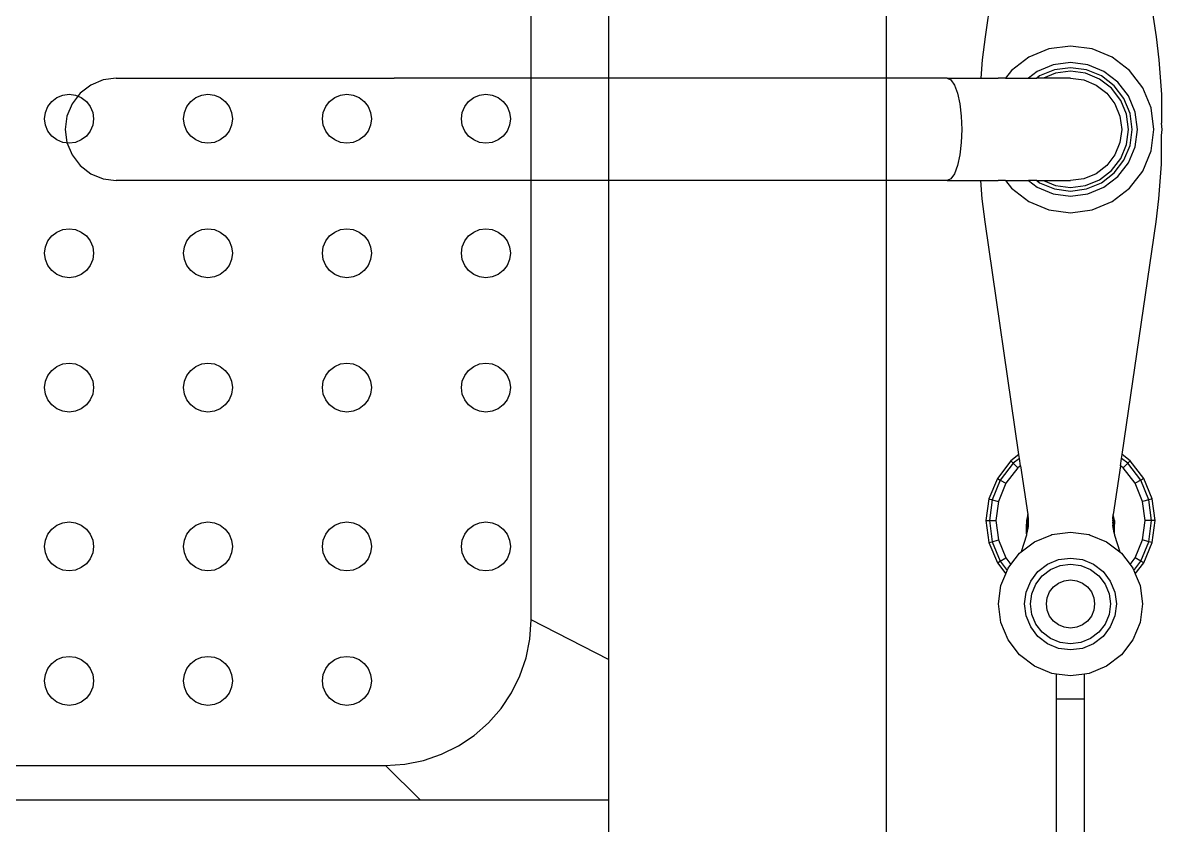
# Model space of a CAD drawing. Header units: millimetres. Extents: x 2562 to 7288, y 778 to 5635.
# Drawn here: x 5986.09 to 6010.69, y 1667.8 to 1685.13 of the extents above; entities that cross this region are included whole.
import ezdxf

# ---------------------------------------------------------------- set-up
doc = ezdxf.new("R2010")
doc.units = ezdxf.units.MM
doc.layers.add('0-gnl-gor3', color=252, linetype='Continuous')
doc.layers.add('2-tef-sabit', color=251, linetype='Continuous')

# ---------------------------------------------------------------- blocks, each defined once
blk = doc.blocks.new('A$C213163F4')
for p, q in [((0, 0), (-1.33, -0.18)), ((1.33, -0.18), (0, 0)), ((-70.23, -8.67), (-20, -1.34)), ((-20, -1.34), (-15, -0.76)), ((-15, -0.76), (-7.5, -0.18)), ((-4.66, -2.41), (-9, -4.21)), ((-7.5, -0.18), (-1.33, -0.18)), ((0, -1.8), (-4.66, -2.41)), ((4.66, -2.41), (0, -1.8)), ((7.5, -0.18), (1.33, -0.18)), ((9, -4.21), (4.66, -2.41)), ((15, -0.76), (7.5, -0.18)), ((20, -1.34), (15, -0.76)), ((70.23, -8.67), (20, -1.34)), ((79.78, -2.17), (75.38, -4)), ((84.5, -1.55), (79.78, -2.17)), ((79.78, -2.17), (79.97, -2.88)), ((84.5, -2.28), (79.97, -2.88)), ((89.22, -2.17), (84.5, -1.55)), ((84.5, -1.55), (84.5, -2.28)), ((89.04, -2.88), (84.5, -2.28)), ((84.5, -2.28), (84.5, -3.68)), ((89.22, -2.17), (89.04, -2.88)), ((93.63, -4), (89.22, -2.17)), ((-9, -4.21), (-12.73, -7.07)), ((12.73, -7.07), (9, -4.21)), ((75.38, -4), (71.6, -6.9)), ((75.74, -4.63), (72.11, -7.41)), ((75.38, -4), (75.74, -4.63)), ((79.97, -2.88), (75.74, -4.63)), ((75.74, -4.63), (76.44, -5.84)), ((80.33, -4.23), (76.44, -5.84)), ((79.97, -2.88), (80.33, -4.23)), ((84.5, -3.68), (80.33, -4.23)), ((88.67, -4.23), (84.5, -3.68)), ((89.04, -2.88), (88.67, -4.23)), ((92.56, -5.84), (88.67, -4.23)), ((93.26, -4.63), (89.04, -2.88)), ((93.26, -4.63), (92.56, -5.84)), ((93.63, -4), (93.26, -4.63)), ((95.23, -6.14), (93.26, -4.63)), ((96, -5.82), (93.63, -4)), ((96, -5.82), (98.48, -4.79)), ((98.48, -4.79), (102.5, -4.27)), ((102.5, -4.27), (106.52, -4.79)), ((106.52, -4.79), (110.27, -6.35)), ((-12.73, -7.07), (-15.59, -10.8)), ((-7.22, -7.3), (-10.21, -9.59)), ((-3.74, -5.86), (-7.22, -7.3)), ((-3.45, -6.94), (-6.66, -8.27)), ((0, -5.37), (-3.74, -5.86)), ((0, -6.49), (-3.45, -6.94)), ((0, -7.25), (-3.25, -7.68)), ((3.74, -5.86), (0, -5.37)), ((3.45, -6.94), (0, -6.49)), ((3.25, -7.68), (0, -7.25)), ((6.66, -8.27), (3.45, -6.94)), ((7.22, -7.3), (3.74, -5.86)), ((10.21, -9.59), (7.22, -7.3)), ((15.59, -10.8), (12.73, -7.07)), ((71.6, -6.9), (70.23, -8.67)), ((71.6, -6.9), (72.11, -7.41)), ((76.44, -5.84), (73.1, -8.4)), ((91.52, -8.82), (93.98, -6.93)), ((93.98, -6.93), (92.56, -5.84)), ((93.98, -6.93), (94.73, -6.35)), ((94.73, -6.35), (95.23, -6.14)), ((95.23, -6.14), (96, -5.82)), ((110.27, -6.35), (113.49, -8.82)), ((-10.21, -9.59), (-12.5, -12.58)), ((-6.66, -8.27), (-9.41, -10.39)), ((-6.27, -8.93), (-8.87, -10.93)), ((-3.25, -7.68), (-6.27, -8.93)), ((-5.53, -10.23), (-2.86, -9.12)), ((-2.86, -9.12), (0, -8.74)), ((0, -8.74), (2.86, -9.12)), ((2.86, -9.12), (5.53, -10.23)), ((6.27, -8.93), (3.25, -7.68)), ((8.87, -10.93), (6.27, -8.93)), ((9.41, -10.39), (6.66, -8.27)), ((12.5, -12.58), (10.21, -9.59)), ((71.05, -8.79), (70.23, -8.67)), ((72.11, -7.41), (71.05, -8.79)), ((72.63, -9.02), (71.05, -8.79)), ((72.11, -7.41), (73.1, -8.4)), ((73.1, -8.4), (72.63, -9.02)), ((72.63, -9.02), (83.16, -10.56)), ((87.6, -10.28), (91.25, -9.16)), ((89.05, -12.03), (91.25, -9.16)), ((91.25, -9.16), (91.52, -8.82)), ((113.49, -8.82), (115.95, -12.03)), ((-15.59, -10.8), (-17.39, -15.14)), ((-9.41, -10.39), (-11.53, -13.14)), ((-8.87, -10.93), (-10.87, -13.53)), ((-9.57, -14.27), (-7.82, -11.98)), ((-7.82, -11.98), (-5.53, -10.23)), ((5.53, -10.23), (7.82, -11.98)), ((7.82, -11.98), (9.57, -14.27)), ((10.87, -13.53), (8.87, -10.93)), ((11.53, -13.14), (9.41, -10.39)), ((17.39, -15.14), (15.59, -10.8)), ((84.5, -10.33), (83.16, -10.56)), ((83.26, -10.57), (83.16, -10.56)), ((84.5, -10.33), (83.26, -10.57)), ((83.38, -10.59), (83.26, -10.57)), ((85.25, -10.33), (83.38, -10.59)), ((83.53, -10.61), (83.38, -10.59)), ((85.51, -10.33), (83.53, -10.61)), ((83.7, -10.64), (83.53, -10.61)), ((85.82, -10.33), (83.7, -10.64)), ((83.95, -10.68), (83.7, -10.64)), ((86.16, -10.33), (83.95, -10.68)), ((83.95, -10.68), (84.36, -10.68)), ((84.4, -10.66), (84.36, -10.68)), ((86.54, -10.33), (84.4, -10.66)), ((84.4, -10.66), (84.83, -10.68)), ((84.5, -10.33), (85.25, -10.33)), ((84.88, -10.66), (84.83, -10.68)), ((84.83, -10.68), (85.51, -10.69)), ((86.96, -10.33), (84.88, -10.66)), ((85.51, -10.33), (85.25, -10.33)), ((85.82, -10.33), (85.51, -10.33)), ((85.57, -10.66), (85.51, -10.69)), ((85.51, -10.69), (85.77, -10.69)), ((87.12, -10.39), (85.57, -10.66)), ((85.77, -10.69), (87.12, -10.39)), ((86.16, -10.33), (85.82, -10.33)), ((86.54, -10.33), (86.16, -10.33)), ((86.96, -10.33), (86.54, -10.33)), ((87.35, -10.33), (86.96, -10.33)), ((87.35, -10.33), (87.12, -10.39)), ((87.42, -10.33), (87.35, -10.33)), ((87.42, -10.33), (87.6, -10.28)), ((87.6, -15.54), (89.05, -12.03)), ((95.49, -12.78), (97.54, -11.21)), ((97.54, -11.21), (99.93, -10.22)), ((98.19, -12.32), (100.27, -11.46)), ((99.93, -10.22), (102.5, -9.88)), ((100.27, -11.46), (102.5, -11.17)), ((102.5, -9.88), (105.07, -10.22)), ((102.5, -11.17), (104.74, -11.46)), ((104.74, -11.46), (106.82, -12.32)), ((105.07, -10.22), (107.46, -11.21)), ((107.46, -11.21), (109.52, -12.78)), ((115.95, -12.03), (117.51, -15.78)), ((-12.5, -12.58), (-13.94, -16.06)), ((-11.53, -13.14), (-12.86, -16.35)), ((-10.87, -13.53), (-12.12, -16.55)), ((-10.68, -16.94), (-9.57, -14.27)), ((9.57, -14.27), (10.68, -16.94)), ((12.12, -16.55), (10.87, -13.53)), ((12.86, -16.35), (11.53, -13.14)), ((13.94, -16.06), (12.5, -12.58)), ((93.91, -14.84), (95.49, -12.78)), ((95.03, -15.48), (96.4, -13.7)), ((96.4, -13.7), (98.19, -12.32)), ((101.15, -14.77), (102.5, -14.59)), ((102.5, -14.59), (103.85, -14.77)), ((106.82, -12.32), (108.6, -13.7)), ((108.6, -13.7), (109.98, -15.48)), ((109.52, -12.78), (111.09, -14.84)), ((-17.39, -15.14), (-18, -19.8)), ((-13.94, -16.06), (-14.43, -19.8)), ((-12.86, -16.35), (-13.31, -19.8)), ((-12.12, -16.55), (-12.55, -19.8)), ((-11.06, -19.8), (-10.68, -16.94)), ((10.68, -16.94), (11.06, -19.8)), ((12.55, -19.8), (12.12, -16.55)), ((13.31, -19.8), (12.86, -16.35)), ((14.43, -19.8), (13.94, -16.06)), ((18, -19.8), (17.39, -15.14)), ((86.97, -19.8), (87.5, -15.78)), ((87.5, -15.78), (87.6, -15.54)), ((92.92, -17.23), (93.91, -14.84)), ((94.16, -17.57), (95.03, -15.48)), ((97.47, -18.45), (97.99, -17.2)), ((97.99, -17.2), (98.82, -16.12)), ((98.82, -16.12), (99.9, -15.29)), ((99.9, -15.29), (101.15, -14.77)), ((103.85, -14.77), (105.1, -15.29)), ((105.1, -15.29), (106.18, -16.12)), ((106.18, -16.12), (107.01, -17.2)), ((107.01, -17.2), (107.53, -18.45)), ((109.98, -15.48), (110.84, -17.57)), ((111.09, -14.84), (112.08, -17.23)), ((117.51, -15.78), (117.64, -16.8)), ((117.64, -16.8), (118.04, -19.8)), ((123.04, -16.8), (117.64, -16.8)), ((123.04, -16.8), (123.04, -22.8)), ((179.04, -16.8), (123.04, -16.8)), ((92.58, -19.8), (92.92, -17.23)), ((93.87, -19.8), (94.16, -17.57)), ((97.29, -19.8), (97.47, -18.45)), ((107.53, -18.45), (107.71, -19.8)), ((110.84, -17.57), (111.13, -19.8)), ((112.08, -17.23), (112.42, -19.8)), ((-18, -19.8), (-17.39, -24.46)), ((-14.43, -19.8), (-13.94, -23.54)), ((-13.31, -19.8), (-12.86, -23.25)), ((-12.55, -19.8), (-12.12, -23.05)), ((-11.06, -19.8), (-11.06, -25.62)), ((11.06, -25.62), (11.06, -19.8)), ((12.12, -23.05), (12.55, -19.8)), ((12.86, -23.25), (13.31, -19.8)), ((13.94, -23.54), (14.43, -19.8)), ((17.39, -24.46), (18, -19.8)), ((87.5, -23.82), (86.97, -19.8)), ((92.92, -22.37), (92.58, -19.8)), ((94.16, -22.03), (93.87, -19.8)), ((95.03, -24.12), (94.16, -22.03)), ((97.47, -21.15), (97.29, -19.8)), ((97.99, -22.4), (97.47, -21.15)), ((107.53, -21.15), (107.01, -22.4)), ((107.71, -19.8), (107.53, -21.15)), ((110.84, -22.03), (109.98, -24.12)), ((111.13, -19.8), (110.84, -22.03)), ((112.42, -19.8), (112.08, -22.37)), ((118.04, -19.8), (117.64, -22.8)), ((-17.39, -24.46), (-15.59, -28.8)), ((-13.94, -23.54), (-12.5, -27.02)), ((-12.86, -23.25), (-11.53, -26.46)), ((-12.12, -23.05), (-11.06, -25.62)), ((11.06, -25.62), (12.12, -23.05)), ((11.53, -26.46), (12.86, -23.25)), ((12.5, -27.02), (13.94, -23.54)), ((15.59, -28.8), (17.39, -24.46)), ((87.6, -24.06), (87.5, -23.82)), ((89.05, -27.57), (87.6, -24.06)), ((93.91, -24.76), (92.92, -22.37)), ((96.4, -25.9), (95.03, -24.12)), ((98.82, -23.48), (97.99, -22.4)), ((99.9, -24.31), (98.82, -23.48)), ((101.15, -24.83), (99.9, -24.31)), ((105.1, -24.31), (103.85, -24.83)), ((106.18, -23.48), (105.1, -24.31)), ((107.01, -22.4), (106.18, -23.48)), ((109.98, -24.12), (108.6, -25.9)), ((112.08, -22.37), (111.09, -24.76)), ((117.51, -23.82), (115.95, -27.57)), ((117.64, -22.8), (117.51, -23.82)), ((123.04, -22.8), (117.64, -22.8)), ((179.04, -22.8), (123.04, -22.8)), ((-12.5, -27.02), (-11.06, -28.9)), ((-11.53, -26.46), (-11.06, -27.07)), ((-11.06, -25.62), (-11.06, -27.07)), ((11.06, -27.07), (11.06, -25.62)), ((11.06, -27.07), (11.53, -26.46)), ((11.06, -28.9), (12.5, -27.02)), ((95.49, -26.82), (93.91, -24.76)), ((97.54, -28.39), (95.49, -26.82)), ((98.19, -27.28), (96.4, -25.9)), ((102.5, -25.01), (101.15, -24.83)), ((103.85, -24.83), (102.5, -25.01)), ((108.6, -25.9), (106.82, -27.28)), ((109.52, -26.82), (107.46, -28.39)), ((111.09, -24.76), (109.52, -26.82)), ((-15.59, -28.8), (-12.73, -32.53)), ((-11.06, -28.9), (-11.06, -27.07)), ((-11.06, -33.81), (-11.06, -28.9)), ((11.06, -27.07), (11.06, -28.9)), ((11.06, -33.81), (11.06, -28.9)), ((12.73, -32.53), (15.59, -28.8)), ((72.63, -30.58), (83.16, -29.04)), ((83.26, -29.03), (83.16, -29.04)), ((83.16, -29.04), (84.5, -29.27)), ((83.38, -29.01), (83.26, -29.03)), ((83.26, -29.03), (84.5, -29.27)), ((83.53, -28.99), (83.38, -29.01)), ((83.38, -29.01), (85.25, -29.27)), ((83.7, -28.96), (83.53, -28.99)), ((83.53, -28.99), (85.51, -29.27)), ((83.95, -28.93), (83.7, -28.96)), ((83.7, -28.96), (85.82, -29.27)), ((83.95, -28.93), (84.36, -28.92)), ((83.95, -28.93), (86.16, -29.27)), ((84.36, -28.92), (84.4, -28.94)), ((84.4, -28.94), (84.83, -28.92)), ((84.4, -28.94), (86.54, -29.27)), ((84.5, -29.27), (85.25, -29.27)), ((84.83, -28.92), (84.88, -28.94)), ((84.88, -28.94), (86.96, -29.27)), ((84.88, -28.94), (85.57, -28.94)), ((85.51, -29.27), (85.25, -29.27)), ((85.51, -28.91), (85.57, -28.94)), ((85.82, -29.27), (85.51, -29.27)), ((85.57, -28.94), (85.77, -28.91)), ((85.57, -28.94), (87.12, -29.21)), ((85.77, -28.91), (87.12, -29.21)), ((86.16, -29.27), (85.82, -29.27)), ((86.54, -29.27), (86.16, -29.27)), ((86.96, -29.27), (86.54, -29.27)), ((87.35, -29.27), (86.96, -29.27)), ((87.12, -29.21), (87.35, -29.27)), ((87.35, -29.27), (87.42, -29.27)), ((87.42, -29.27), (87.6, -29.32)), ((87.6, -29.32), (91.25, -30.44)), ((91.25, -30.44), (89.05, -27.57)), ((99.93, -29.38), (97.54, -28.39)), ((100.27, -28.14), (98.19, -27.28)), ((102.5, -29.72), (99.93, -29.38)), ((102.5, -28.43), (100.27, -28.14)), ((104.74, -28.14), (102.5, -28.43)), ((105.07, -29.38), (102.5, -29.72)), ((106.82, -27.28), (104.74, -28.14)), ((107.46, -28.39), (105.07, -29.38)), ((115.95, -27.57), (113.49, -30.79)), ((-70.23, -30.93), (-20, -38.26)), ((70.23, -30.93), (20, -38.26)), ((71.05, -30.81), (70.23, -30.93)), ((70.23, -30.93), (71.6, -32.7)), ((72.63, -30.58), (71.05, -30.81)), ((71.05, -30.81), (72.11, -32.19)), ((72.11, -32.19), (73.1, -31.2)), ((72.63, -30.58), (73.1, -31.2)), ((73.1, -31.2), (76.44, -33.76)), ((91.52, -30.79), (91.25, -30.44)), ((93.98, -32.67), (91.52, -30.79)), ((113.49, -30.79), (110.27, -33.25)), ((-12.73, -32.53), (-11.06, -33.81)), ((-11.06, -33.81), (-11.06, -35.43)), ((11.06, -33.81), (12.73, -32.53)), ((11.06, -33.81), (11.06, -35.43)), ((71.6, -32.7), (72.11, -32.19)), ((71.6, -32.7), (75.38, -35.6)), ((72.11, -32.19), (75.74, -34.97)), ((75.74, -34.97), (76.44, -33.76)), ((76.44, -33.76), (80.33, -35.37)), ((88.67, -35.37), (92.56, -33.76)), ((92.56, -33.76), (93.98, -32.67)), ((93.26, -34.97), (92.56, -33.76)), ((93.26, -34.97), (95.23, -33.46)), ((93.63, -35.6), (96, -33.78)), ((94.73, -33.25), (93.98, -32.67)), ((95.23, -33.46), (94.73, -33.25)), ((96, -33.78), (95.23, -33.46)), ((98.48, -34.81), (96, -33.78)), ((110.27, -33.25), (106.52, -34.81)), ((-11.06, -39.15), (-11.06, -35.43)), ((11.06, -39.15), (11.06, -35.43)), ((75.38, -35.6), (75.74, -34.97)), ((75.38, -35.6), (79.78, -37.43)), ((75.74, -34.97), (79.97, -36.72)), ((79.78, -37.43), (79.97, -36.72)), ((79.97, -36.72), (80.33, -35.37)), ((79.97, -36.72), (84.5, -37.32)), ((80.33, -35.37), (84.5, -35.92)), ((84.5, -35.92), (88.67, -35.37)), ((84.5, -37.32), (84.5, -35.92)), ((84.5, -37.32), (89.04, -36.72)), ((89.04, -36.72), (88.67, -35.37)), ((89.04, -36.72), (93.26, -34.97)), ((89.22, -37.43), (89.04, -36.72)), ((89.22, -37.43), (93.63, -35.6)), ((93.63, -35.6), (93.26, -34.97)), ((102.5, -35.34), (98.48, -34.81)), ((106.52, -34.81), (102.5, -35.34)), ((-20, -38.26), (-15, -38.84)), ((-15, -38.84), (-11.06, -39.15)), ((-11.06, -46.44), (-11.06, -39.15)), ((15, -38.84), (11.06, -39.15)), ((11.06, -46.44), (11.06, -39.15)), ((20, -38.26), (15, -38.84)), ((79.78, -37.43), (84.5, -38.05)), ((84.5, -38.05), (84.5, -37.32)), ((84.5, -38.05), (89.22, -37.43)), ((-9.57, -44.87), (-7.82, -44.22)), ((-7.82, -44.22), (-5.53, -43.72)), ((-5.53, -43.72), (-2.86, -43.41)), ((-2.86, -43.41), (0, -43.3)), ((0, -43.3), (2.86, -43.41)), ((2.86, -43.41), (5.53, -43.72)), ((5.53, -43.72), (7.82, -44.22)), ((7.82, -44.22), (9.57, -44.87)), ((-11.06, -46.44), (-10.68, -45.63)), ((-11.06, -46.44), (-11.06, -165.84)), ((-10.68, -45.63), (-9.57, -44.87)), ((9.57, -44.87), (10.68, -45.63)), ((10.68, -45.63), (11.06, -46.44)), ((11.06, -46.44), (11.06, -165.84)), ((-11.06, -225.84), (-11.06, -165.84)), ((11.06, -165.84), (11.06, -225.84)), ((-11.06, -225.84), (-10.68, -228.69)), ((10.68, -228.69), (11.06, -225.84)), ((-10.68, -228.69), (-9.57, -231.36)), ((9.57, -231.36), (10.68, -228.69)), ((-9.57, -231.36), (-7.82, -233.64)), ((-7.82, -233.64), (-5.53, -235.39)), ((5.53, -235.39), (7.82, -233.64)), ((7.82, -233.64), (9.57, -231.36)), ((-5.53, -235.39), (-2.86, -236.5)), ((2.86, -236.5), (5.53, -235.39)), ((-2.86, -236.5), (0, -236.87)), ((0, -236.87), (2.86, -236.5))]:
    blk.add_line(p, q)
blk = doc.blocks.new('sink plan')
at = {"layer": '0-gnl-gor3'}
for p, q in [((70185.92, 17466.88), (69776.11, 17466.88)), ((69836.11, 17406.88), (69776.11, 17406.88)), ((69836.11, 17366.22), (69836.11, 17406.88)), ((69866.41, 17406.88), (69836.11, 17406.88)), ((69866.41, 17406.88), (69874.96, 17390.18)), ((70095.86, 17406.88), (69866.41, 17406.88)), ((69866.8, 17389.11), (69870.82, 17389.91)), ((69870.82, 17389.91), (69874.96, 17390.18)), ((69874.96, 17390.18), (70087.3, 17390.18)), ((69859.24, 17385.98), (69862.91, 17387.79)), ((69862.91, 17387.79), (69866.8, 17389.11)), ((69855.83, 17383.7), (69859.24, 17385.98)), ((69888.2, 17385.02), (69887.1, 17384.18)), ((69889.47, 17385.55), (69888.2, 17385.02)), ((69890.84, 17385.73), (69889.47, 17385.55)), ((69892.21, 17385.55), (69890.84, 17385.73)), ((69893.49, 17385.02), (69892.21, 17385.55)), ((69894.58, 17384.18), (69893.49, 17385.02)), ((69922.49, 17385.02), (69921.39, 17384.18)), ((69923.76, 17385.55), (69922.49, 17385.02)), ((69925.13, 17385.73), (69923.76, 17385.55)), ((69926.5, 17385.55), (69925.13, 17385.73)), ((69927.78, 17385.02), (69926.5, 17385.55)), ((69928.87, 17384.18), (69927.78, 17385.02)), ((69951.52, 17385.02), (69950.43, 17384.18)), ((69952.8, 17385.55), (69951.52, 17385.02)), ((69954.16, 17385.73), (69952.8, 17385.55)), ((69955.53, 17385.55), (69954.16, 17385.73)), ((69956.81, 17385.02), (69955.53, 17385.55)), ((69957.9, 17384.18), (69956.81, 17385.02)), ((69980.55, 17385.02), (69979.46, 17384.18)), ((69981.83, 17385.55), (69980.55, 17385.02)), ((69983.2, 17385.73), (69981.83, 17385.55)), ((69984.57, 17385.55), (69983.2, 17385.73)), ((69985.84, 17385.02), (69984.57, 17385.55)), ((69986.94, 17384.18), (69985.84, 17385.02)), ((69852.75, 17380.99), (69855.83, 17383.7)), ((69886.26, 17383.08), (69885.73, 17381.81)), ((69887.1, 17384.18), (69886.26, 17383.08)), ((69895.42, 17383.08), (69894.58, 17384.18)), ((69895.95, 17381.81), (69895.42, 17383.08)), ((69920.55, 17383.08), (69920.02, 17381.81)), ((69921.39, 17384.18), (69920.55, 17383.08)), ((69929.71, 17383.08), (69928.87, 17384.18)), ((69930.24, 17381.81), (69929.71, 17383.08)), ((69949.58, 17383.08), (69949.06, 17381.81)), ((69950.43, 17384.18), (69949.58, 17383.08)), ((69958.74, 17383.08), (69957.9, 17384.18)), ((69959.27, 17381.81), (69958.74, 17383.08)), ((69978.62, 17383.08), (69978.09, 17381.81)), ((69979.46, 17384.18), (69978.62, 17383.08)), ((69987.78, 17383.08), (69986.94, 17384.18)), ((69988.31, 17381.81), (69987.78, 17383.08)), ((69850.04, 17377.91), (69852.75, 17380.99)), ((69885.73, 17381.81), (69885.55, 17380.44)), ((69885.55, 17380.44), (69885.73, 17379.07)), ((69896.13, 17380.44), (69895.95, 17381.81)), ((69895.95, 17379.07), (69896.13, 17380.44)), ((69920.02, 17381.81), (69919.84, 17380.44)), ((69919.84, 17380.44), (69920.02, 17379.07)), ((69930.42, 17380.44), (69930.24, 17381.81)), ((69930.24, 17379.07), (69930.42, 17380.44)), ((69949.06, 17381.81), (69948.88, 17380.44)), ((69948.88, 17380.44), (69949.06, 17379.07)), ((69959.45, 17380.44), (69959.27, 17381.81)), ((69959.27, 17379.07), (69959.45, 17380.44)), ((69978.09, 17381.81), (69977.91, 17380.44)), ((69977.91, 17380.44), (69978.09, 17379.07)), ((69988.49, 17380.44), (69988.31, 17381.81)), ((69988.31, 17379.07), (69988.49, 17380.44)), ((69847.76, 17374.5), (69850.04, 17377.91)), ((69885.73, 17379.07), (69886.26, 17377.8)), ((69886.26, 17377.8), (69887.1, 17376.7)), ((69894.58, 17376.7), (69895.42, 17377.8)), ((69895.42, 17377.8), (69895.95, 17379.07)), ((69920.02, 17379.07), (69920.55, 17377.8)), ((69920.55, 17377.8), (69921.39, 17376.7)), ((69928.87, 17376.7), (69929.71, 17377.8)), ((69929.71, 17377.8), (69930.24, 17379.07)), ((69949.06, 17379.07), (69949.58, 17377.8)), ((69949.58, 17377.8), (69950.43, 17376.7)), ((69957.9, 17376.7), (69958.74, 17377.8)), ((69958.74, 17377.8), (69959.27, 17379.07)), ((69978.09, 17379.07), (69978.62, 17377.8)), ((69978.62, 17377.8), (69979.46, 17376.7)), ((69986.94, 17376.7), (69987.78, 17377.8)), ((69987.78, 17377.8), (69988.31, 17379.07)), ((69887.1, 17376.7), (69888.2, 17375.86)), ((69888.2, 17375.86), (69889.47, 17375.33)), ((69889.47, 17375.33), (69890.84, 17375.15)), ((69890.84, 17375.15), (69892.21, 17375.33)), ((69892.21, 17375.33), (69893.49, 17375.86)), ((69893.49, 17375.86), (69894.58, 17376.7)), ((69921.39, 17376.7), (69922.49, 17375.86)), ((69922.49, 17375.86), (69923.76, 17375.33)), ((69923.76, 17375.33), (69925.13, 17375.15)), ((69925.13, 17375.15), (69926.5, 17375.33)), ((69926.5, 17375.33), (69927.78, 17375.86)), ((69927.78, 17375.86), (69928.87, 17376.7)), ((69950.43, 17376.7), (69951.52, 17375.86)), ((69951.52, 17375.86), (69952.8, 17375.33)), ((69952.8, 17375.33), (69954.16, 17375.15)), ((69954.16, 17375.15), (69955.53, 17375.33)), ((69955.53, 17375.33), (69956.81, 17375.86)), ((69956.81, 17375.86), (69957.9, 17376.7)), ((69979.46, 17376.7), (69980.55, 17375.86)), ((69980.55, 17375.86), (69981.83, 17375.33)), ((69981.83, 17375.33), (69983.2, 17375.15)), ((69983.2, 17375.15), (69984.57, 17375.33)), ((69984.57, 17375.33), (69985.84, 17375.86)), ((69985.84, 17375.86), (69986.94, 17376.7)), ((69845.95, 17370.82), (69847.76, 17374.5)), ((69844.63, 17366.94), (69845.95, 17370.82)), ((69836.11, 17366.22), (69843.56, 17358.77)), ((69836.11, 17157.08), (69836.11, 17366.22)), ((69843.83, 17362.92), (69844.63, 17366.94)), ((69843.56, 17358.77), (69843.83, 17362.92)), ((69843.56, 17164.52), (69843.56, 17358.77)), ((69860.44, 17355.55), (69859.17, 17355.02)), ((69861.81, 17355.73), (69860.44, 17355.55)), ((69863.18, 17355.55), (69861.81, 17355.73)), ((69864.45, 17355.02), (69863.18, 17355.55)), ((69889.47, 17355.55), (69888.2, 17355.02)), ((69890.84, 17355.73), (69889.47, 17355.55)), ((69892.21, 17355.55), (69890.84, 17355.73)), ((69893.49, 17355.02), (69892.21, 17355.55)), ((69923.76, 17355.55), (69922.49, 17355.02)), ((69925.13, 17355.73), (69923.76, 17355.55)), ((69926.5, 17355.55), (69925.13, 17355.73)), ((69927.78, 17355.02), (69926.5, 17355.55)), ((69952.8, 17355.55), (69951.52, 17355.02)), ((69954.16, 17355.73), (69952.8, 17355.55)), ((69955.53, 17355.55), (69954.16, 17355.73)), ((69956.81, 17355.02), (69955.53, 17355.55)), ((69981.83, 17355.55), (69980.55, 17355.02)), ((69983.2, 17355.73), (69981.83, 17355.55)), ((69984.57, 17355.55), (69983.2, 17355.73)), ((69985.84, 17355.02), (69984.57, 17355.55)), ((69857.23, 17353.08), (69856.7, 17351.81)), ((69858.07, 17354.18), (69857.23, 17353.08)), ((69859.17, 17355.02), (69858.07, 17354.18)), ((69865.55, 17354.18), (69864.45, 17355.02)), ((69866.39, 17353.08), (69865.55, 17354.18)), ((69866.92, 17351.81), (69866.39, 17353.08)), ((69886.26, 17353.08), (69885.73, 17351.81)), ((69887.1, 17354.18), (69886.26, 17353.08)), ((69888.2, 17355.02), (69887.1, 17354.18)), ((69894.58, 17354.18), (69893.49, 17355.02)), ((69895.42, 17353.08), (69894.58, 17354.18)), ((69895.95, 17351.81), (69895.42, 17353.08)), ((69920.55, 17353.08), (69920.02, 17351.81)), ((69921.39, 17354.18), (69920.55, 17353.08)), ((69922.49, 17355.02), (69921.39, 17354.18)), ((69928.87, 17354.18), (69927.78, 17355.02)), ((69929.71, 17353.08), (69928.87, 17354.18)), ((69930.24, 17351.81), (69929.71, 17353.08)), ((69949.58, 17353.08), (69949.06, 17351.81)), ((69950.43, 17354.18), (69949.58, 17353.08)), ((69951.52, 17355.02), (69950.43, 17354.18)), ((69957.9, 17354.18), (69956.81, 17355.02)), ((69958.74, 17353.08), (69957.9, 17354.18)), ((69959.27, 17351.81), (69958.74, 17353.08)), ((69978.62, 17353.08), (69978.09, 17351.81)), ((69979.46, 17354.18), (69978.62, 17353.08)), ((69980.55, 17355.02), (69979.46, 17354.18)), ((69986.94, 17354.18), (69985.84, 17355.02)), ((69987.78, 17353.08), (69986.94, 17354.18)), ((69988.31, 17351.81), (69987.78, 17353.08)), ((69856.7, 17351.81), (69856.52, 17350.44)), ((69856.52, 17350.44), (69856.7, 17349.07)), ((69867.1, 17350.44), (69866.92, 17351.81)), ((69866.92, 17349.07), (69867.1, 17350.44)), ((69885.73, 17351.81), (69885.55, 17350.44)), ((69885.55, 17350.44), (69885.73, 17349.07)), ((69896.13, 17350.44), (69895.95, 17351.81)), ((69895.95, 17349.07), (69896.13, 17350.44)), ((69920.02, 17351.81), (69919.84, 17350.44)), ((69919.84, 17350.44), (69920.02, 17349.07)), ((69930.42, 17350.44), (69930.24, 17351.81)), ((69930.24, 17349.07), (69930.42, 17350.44)), ((69949.06, 17351.81), (69948.88, 17350.44)), ((69948.88, 17350.44), (69949.06, 17349.07)), ((69959.45, 17350.44), (69959.27, 17351.81)), ((69959.27, 17349.07), (69959.45, 17350.44)), ((69978.09, 17351.81), (69977.91, 17350.44)), ((69977.91, 17350.44), (69978.09, 17349.07)), ((69988.49, 17350.44), (69988.31, 17351.81)), ((69988.31, 17349.07), (69988.49, 17350.44)), ((69856.7, 17349.07), (69857.23, 17347.79)), ((69857.23, 17347.79), (69858.07, 17346.7)), ((69865.55, 17346.7), (69866.39, 17347.79)), ((69866.39, 17347.79), (69866.92, 17349.07)), ((69885.73, 17349.07), (69886.26, 17347.79)), ((69886.26, 17347.79), (69887.1, 17346.7)), ((69894.58, 17346.7), (69895.42, 17347.79)), ((69895.42, 17347.79), (69895.95, 17349.07)), ((69920.02, 17349.07), (69920.55, 17347.79)), ((69920.55, 17347.79), (69921.39, 17346.7)), ((69928.87, 17346.7), (69929.71, 17347.79)), ((69929.71, 17347.79), (69930.24, 17349.07)), ((69949.06, 17349.07), (69949.58, 17347.79)), ((69949.58, 17347.79), (69950.43, 17346.7)), ((69957.9, 17346.7), (69958.74, 17347.79)), ((69958.74, 17347.79), (69959.27, 17349.07)), ((69978.09, 17349.07), (69978.62, 17347.79)), ((69978.62, 17347.79), (69979.46, 17346.7)), ((69986.94, 17346.7), (69987.78, 17347.79)), ((69987.78, 17347.79), (69988.31, 17349.07)), ((69858.07, 17346.7), (69859.17, 17345.86)), ((69859.17, 17345.86), (69860.44, 17345.33)), ((69860.44, 17345.33), (69861.81, 17345.15)), ((69861.81, 17345.15), (69863.18, 17345.33)), ((69863.18, 17345.33), (69864.45, 17345.86)), ((69864.45, 17345.86), (69865.55, 17346.7)), ((69887.1, 17346.7), (69888.2, 17345.86)), ((69888.2, 17345.86), (69889.47, 17345.33)), ((69889.47, 17345.33), (69890.84, 17345.15)), ((69890.84, 17345.15), (69892.21, 17345.33)), ((69892.21, 17345.33), (69893.49, 17345.86)), ((69893.49, 17345.86), (69894.58, 17346.7)), ((69921.39, 17346.7), (69922.49, 17345.86)), ((69922.49, 17345.86), (69923.76, 17345.33)), ((69923.76, 17345.33), (69925.13, 17345.15)), ((69925.13, 17345.15), (69926.5, 17345.33)), ((69926.5, 17345.33), (69927.78, 17345.86)), ((69927.78, 17345.86), (69928.87, 17346.7)), ((69950.43, 17346.7), (69951.52, 17345.86)), ((69951.52, 17345.86), (69952.8, 17345.33)), ((69952.8, 17345.33), (69954.16, 17345.15)), ((69954.16, 17345.15), (69955.53, 17345.33)), ((69955.53, 17345.33), (69956.81, 17345.86)), ((69956.81, 17345.86), (69957.9, 17346.7)), ((69979.46, 17346.7), (69980.55, 17345.86)), ((69980.55, 17345.86), (69981.83, 17345.33)), ((69981.83, 17345.33), (69983.2, 17345.15)), ((69983.2, 17345.15), (69984.57, 17345.33)), ((69984.57, 17345.33), (69985.84, 17345.86)), ((69985.84, 17345.86), (69986.94, 17346.7)), ((69861.81, 17325.72), (69860.44, 17325.54)), ((69863.18, 17325.54), (69861.81, 17325.72)), ((69890.84, 17325.72), (69889.47, 17325.54)), ((69892.21, 17325.54), (69890.84, 17325.72)), ((69925.13, 17325.72), (69923.76, 17325.54)), ((69926.5, 17325.54), (69925.13, 17325.72)), ((69954.16, 17325.72), (69952.8, 17325.54)), ((69955.53, 17325.54), (69954.16, 17325.72)), ((69983.2, 17325.72), (69981.83, 17325.54)), ((69984.57, 17325.54), (69983.2, 17325.72)), ((69858.07, 17324.17), (69857.23, 17323.08)), ((69859.17, 17325.01), (69858.07, 17324.17)), ((69860.44, 17325.54), (69859.17, 17325.01)), ((69864.45, 17325.01), (69863.18, 17325.54)), ((69865.55, 17324.17), (69864.45, 17325.01)), ((69866.39, 17323.08), (69865.55, 17324.17)), ((69887.1, 17324.17), (69886.26, 17323.08)), ((69888.2, 17325.01), (69887.1, 17324.17)), ((69889.47, 17325.54), (69888.2, 17325.01)), ((69893.49, 17325.01), (69892.21, 17325.54)), ((69894.58, 17324.17), (69893.49, 17325.01)), ((69895.42, 17323.08), (69894.58, 17324.17)), ((69921.39, 17324.17), (69920.55, 17323.08)), ((69922.49, 17325.01), (69921.39, 17324.17)), ((69923.76, 17325.54), (69922.49, 17325.01)), ((69927.78, 17325.01), (69926.5, 17325.54)), ((69928.87, 17324.17), (69927.78, 17325.01)), ((69929.71, 17323.08), (69928.87, 17324.17)), ((69950.43, 17324.17), (69949.58, 17323.08)), ((69951.52, 17325.01), (69950.43, 17324.17)), ((69952.8, 17325.54), (69951.52, 17325.01)), ((69956.81, 17325.01), (69955.53, 17325.54)), ((69957.9, 17324.17), (69956.81, 17325.01)), ((69958.74, 17323.08), (69957.9, 17324.17)), ((69979.46, 17324.17), (69978.62, 17323.08)), ((69980.55, 17325.01), (69979.46, 17324.17)), ((69981.83, 17325.54), (69980.55, 17325.01)), ((69985.84, 17325.01), (69984.57, 17325.54)), ((69986.94, 17324.17), (69985.84, 17325.01)), ((69987.78, 17323.08), (69986.94, 17324.17)), ((69856.7, 17321.8), (69856.52, 17320.43)), ((69857.23, 17323.08), (69856.7, 17321.8)), ((69866.92, 17321.8), (69866.39, 17323.08)), ((69867.1, 17320.43), (69866.92, 17321.8)), ((69885.73, 17321.8), (69885.55, 17320.43)), ((69886.26, 17323.08), (69885.73, 17321.8)), ((69895.95, 17321.8), (69895.42, 17323.08)), ((69896.13, 17320.43), (69895.95, 17321.8)), ((69920.02, 17321.8), (69919.84, 17320.43)), ((69920.55, 17323.08), (69920.02, 17321.8)), ((69930.24, 17321.8), (69929.71, 17323.08)), ((69930.42, 17320.43), (69930.24, 17321.8)), ((69949.06, 17321.8), (69948.88, 17320.43)), ((69949.58, 17323.08), (69949.06, 17321.8)), ((69959.27, 17321.8), (69958.74, 17323.08)), ((69959.45, 17320.43), (69959.27, 17321.8)), ((69978.09, 17321.8), (69977.91, 17320.43)), ((69978.62, 17323.08), (69978.09, 17321.8)), ((69988.31, 17321.8), (69987.78, 17323.08)), ((69988.49, 17320.43), (69988.31, 17321.8)), ((69856.52, 17320.43), (69856.7, 17319.07)), ((69856.7, 17319.07), (69857.23, 17317.79)), ((69866.39, 17317.79), (69866.92, 17319.07)), ((69866.92, 17319.07), (69867.1, 17320.43)), ((69885.55, 17320.43), (69885.73, 17319.07)), ((69885.73, 17319.07), (69886.26, 17317.79)), ((69895.42, 17317.79), (69895.95, 17319.07)), ((69895.95, 17319.07), (69896.13, 17320.43)), ((69919.84, 17320.43), (69920.02, 17319.07)), ((69920.02, 17319.07), (69920.55, 17317.79)), ((69929.71, 17317.79), (69930.24, 17319.07)), ((69930.24, 17319.07), (69930.42, 17320.43)), ((69948.88, 17320.43), (69949.06, 17319.07)), ((69949.06, 17319.07), (69949.58, 17317.79)), ((69958.74, 17317.79), (69959.27, 17319.07)), ((69959.27, 17319.07), (69959.45, 17320.43)), ((69977.91, 17320.43), (69978.09, 17319.07)), ((69978.09, 17319.07), (69978.62, 17317.79)), ((69987.78, 17317.79), (69988.31, 17319.07)), ((69988.31, 17319.07), (69988.49, 17320.43)), ((69857.23, 17317.79), (69858.07, 17316.69)), ((69858.07, 17316.69), (69859.17, 17315.85)), ((69859.17, 17315.85), (69860.44, 17315.33)), ((69863.18, 17315.33), (69864.45, 17315.85)), ((69864.45, 17315.85), (69865.55, 17316.69)), ((69865.55, 17316.69), (69866.39, 17317.79)), ((69886.26, 17317.79), (69887.1, 17316.69)), ((69887.1, 17316.69), (69888.2, 17315.85)), ((69888.2, 17315.85), (69889.47, 17315.33)), ((69892.21, 17315.33), (69893.49, 17315.85)), ((69893.49, 17315.85), (69894.58, 17316.69)), ((69894.58, 17316.69), (69895.42, 17317.79)), ((69920.55, 17317.79), (69921.39, 17316.69)), ((69921.39, 17316.69), (69922.49, 17315.85)), ((69922.49, 17315.85), (69923.76, 17315.33)), ((69926.5, 17315.33), (69927.78, 17315.85)), ((69927.78, 17315.85), (69928.87, 17316.69)), ((69928.87, 17316.69), (69929.71, 17317.79)), ((69949.58, 17317.79), (69950.43, 17316.69)), ((69950.43, 17316.69), (69951.52, 17315.85)), ((69951.52, 17315.85), (69952.8, 17315.33)), ((69955.53, 17315.33), (69956.81, 17315.85)), ((69956.81, 17315.85), (69957.9, 17316.69)), ((69957.9, 17316.69), (69958.74, 17317.79)), ((69978.62, 17317.79), (69979.46, 17316.69)), ((69979.46, 17316.69), (69980.55, 17315.85)), ((69980.55, 17315.85), (69981.83, 17315.33)), ((69984.57, 17315.33), (69985.84, 17315.85)), ((69985.84, 17315.85), (69986.94, 17316.69)), ((69986.94, 17316.69), (69987.78, 17317.79)), ((69860.44, 17315.33), (69861.81, 17315.15)), ((69861.81, 17315.15), (69863.18, 17315.33)), ((69889.47, 17315.33), (69890.84, 17315.15)), ((69890.84, 17315.15), (69892.21, 17315.33)), ((69923.76, 17315.33), (69925.13, 17315.15)), ((69925.13, 17315.15), (69926.5, 17315.33)), ((69952.8, 17315.33), (69954.16, 17315.15)), ((69954.16, 17315.15), (69955.53, 17315.33)), ((69981.83, 17315.33), (69983.2, 17315.15)), ((69983.2, 17315.15), (69984.57, 17315.33)), ((69858.07, 17294.17), (69857.23, 17293.08)), ((69859.17, 17295.01), (69858.07, 17294.17)), ((69860.44, 17295.54), (69859.17, 17295.01)), ((69861.81, 17295.72), (69860.44, 17295.54)), ((69863.18, 17295.54), (69861.81, 17295.72)), ((69864.45, 17295.01), (69863.18, 17295.54)), ((69865.55, 17294.17), (69864.45, 17295.01)), ((69866.39, 17293.08), (69865.55, 17294.17)), ((69887.1, 17294.17), (69886.26, 17293.08)), ((69888.2, 17295.01), (69887.1, 17294.17)), ((69889.47, 17295.54), (69888.2, 17295.01)), ((69890.84, 17295.72), (69889.47, 17295.54)), ((69892.21, 17295.54), (69890.84, 17295.72)), ((69893.49, 17295.01), (69892.21, 17295.54)), ((69894.58, 17294.17), (69893.49, 17295.01)), ((69895.42, 17293.08), (69894.58, 17294.17)), ((69921.39, 17294.17), (69920.55, 17293.08)), ((69922.49, 17295.01), (69921.39, 17294.17)), ((69923.76, 17295.54), (69922.49, 17295.01)), ((69925.13, 17295.72), (69923.76, 17295.54)), ((69926.5, 17295.54), (69925.13, 17295.72)), ((69927.78, 17295.01), (69926.5, 17295.54)), ((69928.87, 17294.17), (69927.78, 17295.01)), ((69929.71, 17293.08), (69928.87, 17294.17)), ((69950.43, 17294.17), (69949.58, 17293.08)), ((69951.52, 17295.01), (69950.43, 17294.17)), ((69952.8, 17295.54), (69951.52, 17295.01)), ((69954.16, 17295.72), (69952.8, 17295.54)), ((69955.53, 17295.54), (69954.16, 17295.72)), ((69956.81, 17295.01), (69955.53, 17295.54)), ((69957.9, 17294.17), (69956.81, 17295.01)), ((69958.74, 17293.08), (69957.9, 17294.17)), ((69979.46, 17294.17), (69978.62, 17293.08)), ((69980.55, 17295.01), (69979.46, 17294.17)), ((69981.83, 17295.54), (69980.55, 17295.01)), ((69983.2, 17295.72), (69981.83, 17295.54)), ((69984.57, 17295.54), (69983.2, 17295.72)), ((69985.84, 17295.01), (69984.57, 17295.54)), ((69986.94, 17294.17), (69985.84, 17295.01)), ((69987.78, 17293.08), (69986.94, 17294.17)), ((69856.7, 17291.8), (69856.52, 17290.43)), ((69857.23, 17293.08), (69856.7, 17291.8)), ((69866.92, 17291.8), (69866.39, 17293.08)), ((69867.1, 17290.43), (69866.92, 17291.8)), ((69885.73, 17291.8), (69885.55, 17290.43)), ((69886.26, 17293.08), (69885.73, 17291.8)), ((69895.95, 17291.8), (69895.42, 17293.08)), ((69896.13, 17290.43), (69895.95, 17291.8)), ((69920.02, 17291.8), (69919.84, 17290.43)), ((69920.55, 17293.08), (69920.02, 17291.8)), ((69930.24, 17291.8), (69929.71, 17293.08)), ((69930.42, 17290.43), (69930.24, 17291.8)), ((69949.06, 17291.8), (69948.88, 17290.43)), ((69949.58, 17293.08), (69949.06, 17291.8)), ((69959.27, 17291.8), (69958.74, 17293.08)), ((69959.45, 17290.43), (69959.27, 17291.8)), ((69978.09, 17291.8), (69977.91, 17290.43)), ((69978.62, 17293.08), (69978.09, 17291.8)), ((69988.31, 17291.8), (69987.78, 17293.08)), ((69988.49, 17290.43), (69988.31, 17291.8)), ((69856.52, 17290.43), (69856.7, 17289.06)), ((69856.7, 17289.06), (69857.23, 17287.79)), ((69866.39, 17287.79), (69866.92, 17289.06)), ((69866.92, 17289.06), (69867.1, 17290.43)), ((69885.55, 17290.43), (69885.73, 17289.06)), ((69885.73, 17289.06), (69886.26, 17287.79)), ((69895.42, 17287.79), (69895.95, 17289.06)), ((69895.95, 17289.06), (69896.13, 17290.43)), ((69919.84, 17290.43), (69920.02, 17289.06)), ((69920.02, 17289.06), (69920.55, 17287.79)), ((69929.71, 17287.79), (69930.24, 17289.06)), ((69930.24, 17289.06), (69930.42, 17290.43)), ((69948.88, 17290.43), (69949.06, 17289.06)), ((69949.06, 17289.06), (69949.58, 17287.79)), ((69958.74, 17287.79), (69959.27, 17289.06)), ((69959.27, 17289.06), (69959.45, 17290.43)), ((69977.91, 17290.43), (69978.09, 17289.06)), ((69978.09, 17289.06), (69978.62, 17287.79)), ((69987.78, 17287.79), (69988.31, 17289.06)), ((69988.31, 17289.06), (69988.49, 17290.43)), ((69857.23, 17287.79), (69858.07, 17286.69)), ((69858.07, 17286.69), (69859.17, 17285.85)), ((69864.45, 17285.85), (69865.55, 17286.69)), ((69865.55, 17286.69), (69866.39, 17287.79)), ((69886.26, 17287.79), (69887.1, 17286.69)), ((69887.1, 17286.69), (69888.2, 17285.85)), ((69893.49, 17285.85), (69894.58, 17286.69)), ((69894.58, 17286.69), (69895.42, 17287.79)), ((69920.55, 17287.79), (69921.39, 17286.69)), ((69921.39, 17286.69), (69922.49, 17285.85)), ((69927.78, 17285.85), (69928.87, 17286.69)), ((69928.87, 17286.69), (69929.71, 17287.79)), ((69949.58, 17287.79), (69950.43, 17286.69)), ((69950.43, 17286.69), (69951.52, 17285.85)), ((69956.81, 17285.85), (69957.9, 17286.69)), ((69957.9, 17286.69), (69958.74, 17287.79)), ((69978.62, 17287.79), (69979.46, 17286.69)), ((69979.46, 17286.69), (69980.55, 17285.85)), ((69985.84, 17285.85), (69986.94, 17286.69)), ((69986.94, 17286.69), (69987.78, 17287.79)), ((69859.17, 17285.85), (69860.44, 17285.32)), ((69860.44, 17285.32), (69861.81, 17285.14)), ((69861.81, 17285.14), (69863.18, 17285.32)), ((69863.18, 17285.32), (69864.45, 17285.85)), ((69888.2, 17285.85), (69889.47, 17285.32)), ((69889.47, 17285.32), (69890.84, 17285.14)), ((69890.84, 17285.14), (69892.21, 17285.32)), ((69892.21, 17285.32), (69893.49, 17285.85)), ((69922.49, 17285.85), (69923.76, 17285.32)), ((69923.76, 17285.32), (69925.13, 17285.14)), ((69925.13, 17285.14), (69926.5, 17285.32)), ((69926.5, 17285.32), (69927.78, 17285.85)), ((69951.52, 17285.85), (69952.8, 17285.32)), ((69952.8, 17285.32), (69954.16, 17285.14)), ((69954.16, 17285.14), (69955.53, 17285.32)), ((69955.53, 17285.32), (69956.81, 17285.85)), ((69980.55, 17285.85), (69981.83, 17285.32)), ((69981.83, 17285.32), (69983.2, 17285.14)), ((69983.2, 17285.14), (69984.57, 17285.32)), ((69984.57, 17285.32), (69985.84, 17285.85))]:
    blk.add_line(p, q, dxfattribs=at)
blk = doc.blocks.new('DELIUNIT')
at = {"layer": '0-gnl-gor3', "extrusion": (0, 0, -1), "xscale": -0.1, "yscale": 0.1, "zscale": -0.1}
blk.add_blockref('A$C213163F4', (237.23, 126.835), dxfattribs=at)
at = {"layer": '0-gnl-gor3', "xscale": -0.1, "yscale": 0.1, "zscale": 0.1}
blk.add_blockref('sink plan', (6760.861, -1625.812), dxfattribs=at)

msp = doc.modelspace()

# ---------------------------------------------------------------- block references
at = {"layer": '2-tef-sabit', "rotation": 270}
msp.add_blockref('DELIUNIT', (5883.854, 1445.602), dxfattribs=at)

doc.saveas('drawing.dxf')
